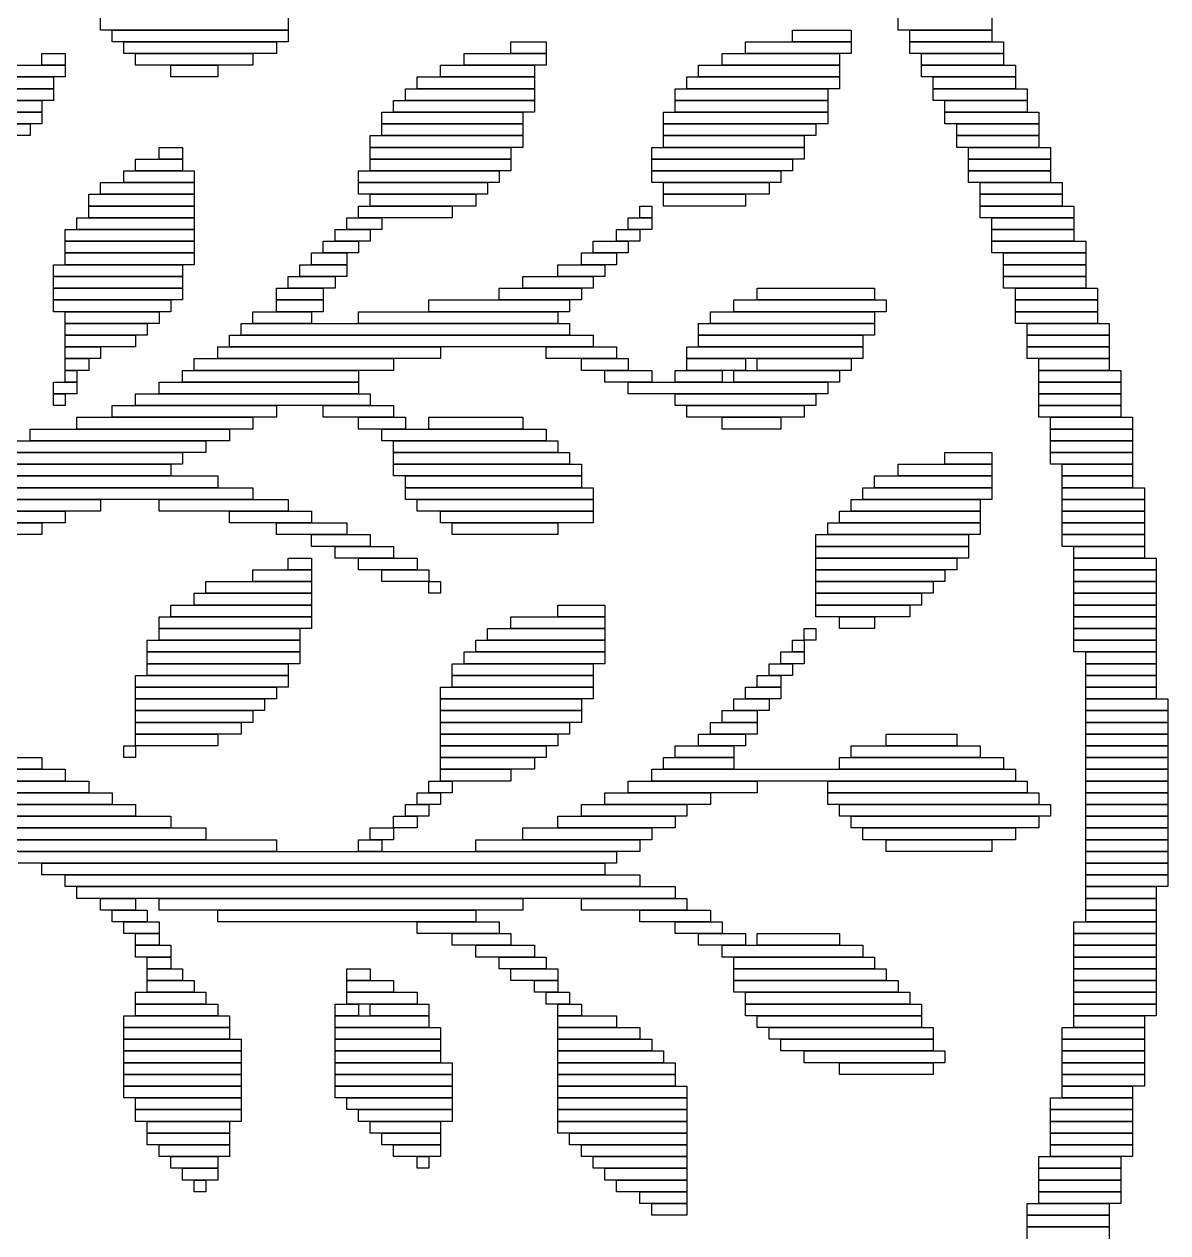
# Model space of a CAD drawing. Extents: x 28 to 995, y 169 to 891.
# Drawn here: x 222.5 to 320, y 705.5 to 808.5 of the extents above; entities that cross this region are included whole.
import ezdxf

# ---------------------------------------------------------------- set-up
doc = ezdxf.new("R2010")
doc.units = 0

msp = doc.modelspace()

# ---------------------------------------------------------------- linework, layer by layer
for p, q in [((229, 808), (229, 809)), ((245, 809), (245, 808)), ((297, 808), (297, 809)), ((305, 809), (305, 808)), ((245, 808), (229, 808)), ((230, 808), (245, 808)), ((230, 807), (230, 808)), ((245, 808), (245, 807)), ((288, 808), (293, 808)), ((288, 807), (288, 808)), ((293, 808), (293, 807)), ((305, 808), (297, 808)), ((298, 808), (305, 808)), ((298, 807), (298, 808)), ((305, 808), (305, 807)), ((245, 807), (230, 807)), ((231, 807), (244, 807)), ((231, 806), (231, 807)), ((244, 807), (244, 806)), ((264, 807), (267, 807)), ((264, 806), (264, 807)), ((267, 807), (267, 806)), ((284, 807), (293, 807)), ((284, 806), (284, 807)), ((293, 807), (288, 807)), ((293, 807), (293, 806)), ((305, 807), (298, 807)), ((298, 807), (306, 807)), ((298, 806), (298, 807)), ((306, 807), (306, 806)), ((224, 806), (226, 806)), ((224, 805), (224, 806)), ((226, 806), (226, 805)), ((244, 806), (231, 806)), ((232, 806), (242, 806)), ((232, 805), (232, 806)), ((242, 806), (242, 805)), ((260, 806), (267, 806)), ((260, 805), (260, 806)), ((267, 806), (264, 806)), ((267, 806), (267, 805)), ((282, 806), (292, 806)), ((282, 805), (282, 806)), ((293, 806), (284, 806)), ((292, 806), (292, 805)), ((306, 806), (298, 806)), ((299, 806), (306, 806)), ((299, 805), (299, 806)), ((306, 806), (306, 805)), ((215, 805), (226, 805)), ((226, 805), (224, 805)), ((226, 805), (226, 804)), ((242, 805), (232, 805)), ((235, 805), (239, 805)), ((235, 804), (235, 805)), ((239, 805), (239, 804)), ((258, 805), (266, 805)), ((258, 804), (258, 805)), ((267, 805), (260, 805)), ((266, 805), (266, 804)), ((280, 805), (292, 805)), ((280, 804), (280, 805)), ((292, 805), (282, 805)), ((292, 805), (292, 804)), ((306, 805), (299, 805)), ((299, 805), (307, 805)), ((299, 804), (299, 805)), ((307, 805), (307, 804)), ((213, 804), (225, 804)), ((226, 804), (215, 804)), ((225, 804), (225, 803)), ((239, 804), (235, 804)), ((256, 804), (266, 804)), ((256, 803), (256, 804)), ((266, 804), (258, 804)), ((266, 804), (266, 803)), ((279, 804), (292, 804)), ((279, 803), (279, 804)), ((292, 804), (280, 804)), ((292, 804), (292, 803)), ((307, 804), (299, 804)), ((300, 804), (307, 804)), ((300, 803), (300, 804)), ((307, 804), (307, 803)), ((212, 803), (225, 803)), ((225, 803), (213, 803)), ((225, 803), (225, 802)), ((255, 803), (266, 803)), ((255, 802), (255, 803)), ((266, 803), (256, 803)), ((266, 803), (266, 802)), ((278, 803), (291, 803)), ((278, 802), (278, 803)), ((292, 803), (279, 803)), ((291, 803), (291, 802)), ((307, 803), (300, 803)), ((300, 803), (308, 803)), ((300, 802), (300, 803)), ((308, 803), (308, 802)), ((211, 802), (224, 802)), ((225, 802), (212, 802)), ((224, 802), (224, 801)), ((254, 802), (266, 802)), ((254, 801), (254, 802)), ((266, 802), (255, 802)), ((266, 802), (266, 801)), ((291, 802), (278, 802)), ((278, 802), (291, 802)), ((278, 801), (278, 802)), ((291, 802), (291, 801)), ((308, 802), (300, 802)), ((301, 802), (308, 802)), ((301, 801), (301, 802)), ((308, 802), (308, 801)), ((224, 801), (211, 801)), ((211, 801), (224, 801)), ((224, 801), (224, 800)), ((253, 801), (265, 801)), ((253, 800), (253, 801)), ((266, 801), (254, 801)), ((265, 801), (265, 800)), ((277, 801), (291, 801)), ((277, 800), (277, 801)), ((291, 801), (278, 801)), ((291, 801), (291, 800)), ((308, 801), (301, 801)), ((301, 801), (309, 801)), ((301, 800), (301, 801)), ((309, 801), (309, 800)), ((210, 800), (223, 800)), ((224, 800), (211, 800)), ((223, 800), (223, 799)), ((265, 800), (253, 800)), ((253, 800), (265, 800)), ((253, 799), (253, 800)), ((265, 800), (265, 799)), ((291, 800), (277, 800)), ((277, 800), (290, 800)), ((277, 799), (277, 800)), ((290, 800), (290, 799)), ((309, 800), (301, 800)), ((302, 800), (309, 800)), ((302, 799), (302, 800)), ((309, 800), (309, 799)), ((223, 799), (210, 799)), ((252, 799), (265, 799)), ((252, 798), (252, 799)), ((265, 799), (253, 799)), ((265, 799), (265, 798)), ((290, 799), (277, 799)), ((277, 799), (289, 799)), ((277, 798), (277, 799)), ((289, 799), (289, 798)), ((309, 799), (302, 799)), ((302, 799), (309, 799)), ((302, 798), (302, 799)), ((309, 799), (309, 798)), ((234, 798), (236, 798)), ((234, 797), (234, 798)), ((236, 798), (236, 797)), ((265, 798), (252, 798)), ((252, 798), (264, 798)), ((252, 797), (252, 798)), ((264, 798), (264, 797)), ((276, 798), (289, 798)), ((276, 797), (276, 798)), ((289, 798), (277, 798)), ((289, 798), (289, 797)), ((309, 798), (302, 798)), ((303, 798), (310, 798)), ((303, 797), (303, 798)), ((310, 798), (310, 797)), ((232, 797), (236, 797)), ((232, 796), (232, 797)), ((236, 797), (234, 797)), ((236, 797), (236, 796)), ((264, 797), (252, 797)), ((252, 797), (264, 797)), ((252, 796), (252, 797)), ((264, 797), (264, 796)), ((289, 797), (276, 797)), ((276, 797), (288, 797)), ((276, 796), (276, 797)), ((288, 797), (288, 796)), ((310, 797), (303, 797)), ((303, 797), (310, 797)), ((303, 796), (303, 797)), ((310, 797), (310, 796)), ((231, 796), (237, 796)), ((231, 795), (231, 796)), ((236, 796), (232, 796)), ((237, 796), (237, 795)), ((251, 796), (263, 796)), ((251, 795), (251, 796)), ((264, 796), (252, 796)), ((263, 796), (263, 795)), ((288, 796), (276, 796)), ((276, 796), (287, 796)), ((276, 795), (276, 796)), ((287, 796), (287, 795)), ((310, 796), (303, 796)), ((303, 796), (310, 796)), ((303, 795), (303, 796)), ((310, 796), (310, 795)), ((229, 795), (237, 795)), ((229, 794), (229, 795)), ((237, 795), (231, 795)), ((237, 795), (237, 794)), ((263, 795), (251, 795)), ((251, 795), (262, 795)), ((251, 794), (251, 795)), ((262, 795), (262, 794)), ((287, 795), (276, 795)), ((277, 795), (286, 795)), ((277, 794), (277, 795)), ((286, 795), (286, 794)), ((310, 795), (303, 795)), ((304, 795), (311, 795)), ((304, 794), (304, 795)), ((311, 795), (311, 794)), ((228, 794), (237, 794)), ((228, 793), (228, 794)), ((237, 794), (229, 794)), ((237, 794), (237, 793)), ((262, 794), (251, 794)), ((252, 794), (261, 794)), ((252, 793), (252, 794)), ((261, 794), (261, 793)), ((286, 794), (277, 794)), ((277, 794), (284, 794)), ((277, 793), (277, 794)), ((284, 794), (284, 793)), ((311, 794), (304, 794)), ((304, 794), (311, 794)), ((304, 793), (304, 794)), ((311, 794), (311, 793)), ((237, 793), (228, 793)), ((228, 793), (237, 793)), ((228, 792), (228, 793)), ((237, 793), (237, 792)), ((251, 793), (259, 793)), ((251, 792), (251, 793)), ((261, 793), (252, 793)), ((259, 793), (259, 792)), ((275, 793), (276, 793)), ((275, 792), (275, 793)), ((276, 793), (276, 792)), ((284, 793), (277, 793)), ((311, 793), (304, 793)), ((304, 793), (312, 793)), ((304, 792), (304, 793)), ((312, 793), (312, 792)), ((227, 792), (237, 792)), ((227, 791), (227, 792)), ((237, 792), (228, 792)), ((237, 792), (237, 791)), ((250, 792), (253, 792)), ((250, 791), (250, 792)), ((259, 792), (251, 792)), ((253, 792), (253, 791)), ((274, 792), (276, 792)), ((274, 791), (274, 792)), ((276, 792), (275, 792)), ((276, 792), (276, 791)), ((312, 792), (304, 792)), ((305, 792), (312, 792)), ((305, 791), (305, 792)), ((312, 792), (312, 791)), ((226, 791), (237, 791)), ((226, 790), (226, 791)), ((237, 791), (227, 791)), ((237, 791), (237, 790)), ((249, 791), (252, 791)), ((249, 790), (249, 791)), ((253, 791), (250, 791)), ((252, 791), (252, 790)), ((273, 791), (275, 791)), ((273, 790), (273, 791)), ((276, 791), (274, 791)), ((275, 791), (275, 790)), ((312, 791), (305, 791)), ((305, 791), (312, 791)), ((305, 790), (305, 791)), ((312, 791), (312, 790)), ((237, 790), (226, 790)), ((226, 790), (237, 790)), ((226, 789), (226, 790)), ((237, 789), (226, 789)), ((226, 789), (237, 789)), ((226, 788), (226, 789)), ((237, 790), (237, 789)), ((237, 789), (237, 788)), ((247, 789), (250, 789)), ((247, 788), (247, 789)), ((248, 790), (251, 790)), ((248, 789), (248, 790)), ((251, 789), (248, 789)), ((252, 790), (249, 790)), ((250, 789), (250, 788)), ((251, 790), (251, 789)), ((270, 789), (273, 789)), ((270, 788), (270, 789)), ((271, 790), (274, 790)), ((271, 789), (271, 790)), ((274, 789), (271, 789)), ((275, 790), (273, 790)), ((273, 789), (273, 788)), ((274, 790), (274, 789)), ((312, 790), (305, 790)), ((305, 790), (313, 790)), ((305, 789), (305, 790)), ((313, 789), (305, 789)), ((306, 789), (313, 789)), ((306, 788), (306, 789)), ((313, 790), (313, 789)), ((313, 789), (313, 788)), ((225, 788), (236, 788)), ((225, 787), (225, 788)), ((237, 788), (226, 788)), ((236, 788), (236, 787)), ((246, 788), (250, 788)), ((246, 787), (246, 788)), ((250, 788), (247, 788)), ((250, 788), (250, 787)), ((268, 788), (272, 788)), ((268, 787), (268, 788)), ((273, 788), (270, 788)), ((272, 788), (272, 787)), ((313, 788), (306, 788)), ((306, 788), (313, 788)), ((306, 787), (306, 788)), ((313, 788), (313, 787)), ((236, 787), (225, 787)), ((225, 787), (236, 787)), ((225, 786), (225, 787)), ((236, 787), (236, 786)), ((245, 787), (249, 787)), ((245, 786), (245, 787)), ((250, 787), (246, 787)), ((249, 787), (249, 786)), ((265, 787), (271, 787)), ((265, 786), (265, 787)), ((272, 787), (268, 787)), ((271, 787), (271, 786)), ((313, 787), (306, 787)), ((306, 787), (313, 787)), ((306, 786), (306, 787)), ((313, 787), (313, 786)), ((236, 786), (225, 786)), ((225, 786), (236, 786)), ((225, 785), (225, 786)), ((236, 786), (236, 785)), ((244, 786), (248, 786)), ((244, 785), (244, 786)), ((249, 786), (245, 786)), ((248, 786), (248, 785)), ((263, 786), (270, 786)), ((263, 785), (263, 786)), ((271, 786), (265, 786)), ((270, 786), (270, 785)), ((285, 786), (295, 786)), ((285, 785), (285, 786)), ((295, 786), (295, 785)), ((313, 786), (306, 786)), ((307, 786), (314, 786)), ((307, 785), (307, 786)), ((314, 786), (314, 785)), ((236, 785), (225, 785)), ((225, 785), (235, 785)), ((225, 784), (225, 785)), ((235, 785), (235, 784)), ((248, 785), (244, 785)), ((244, 785), (248, 785)), ((244, 784), (244, 785)), ((248, 785), (248, 784)), ((257, 785), (269, 785)), ((257, 784), (257, 785)), ((270, 785), (263, 785)), ((269, 785), (269, 784)), ((283, 785), (296, 785)), ((283, 784), (283, 785)), ((295, 785), (285, 785)), ((296, 785), (296, 784)), ((314, 785), (307, 785)), ((307, 785), (314, 785)), ((307, 784), (307, 785)), ((314, 785), (314, 784)), ((235, 784), (225, 784)), ((226, 784), (234, 784)), ((226, 783), (226, 784)), ((234, 784), (234, 783)), ((242, 784), (247, 784)), ((242, 783), (242, 784)), ((248, 784), (244, 784)), ((247, 784), (247, 783)), ((251, 784), (268, 784)), ((251, 783), (251, 784)), ((269, 784), (257, 784)), ((268, 784), (268, 783)), ((281, 784), (295, 784)), ((281, 783), (281, 784)), ((296, 784), (283, 784)), ((295, 784), (295, 783)), ((314, 784), (307, 784)), ((307, 784), (314, 784)), ((307, 783), (307, 784)), ((314, 784), (314, 783)), ((234, 783), (226, 783)), ((226, 783), (233, 783)), ((226, 782), (226, 783)), ((233, 783), (233, 782)), ((241, 783), (269, 783)), ((241, 782), (241, 783)), ((247, 783), (242, 783)), ((268, 783), (251, 783)), ((269, 783), (269, 782)), ((280, 783), (295, 783)), ((280, 782), (280, 783)), ((295, 783), (281, 783)), ((295, 783), (295, 782)), ((314, 783), (307, 783)), ((308, 783), (315, 783)), ((308, 782), (308, 783)), ((315, 783), (315, 782)), ((233, 782), (226, 782)), ((226, 782), (232, 782)), ((226, 781), (226, 782)), ((232, 782), (232, 781)), ((240, 782), (271, 782)), ((240, 781), (240, 782)), ((269, 782), (241, 782)), ((271, 782), (271, 781)), ((295, 782), (280, 782)), ((280, 782), (294, 782)), ((280, 781), (280, 782)), ((294, 782), (294, 781)), ((315, 782), (308, 782)), ((308, 782), (315, 782)), ((308, 781), (308, 782)), ((315, 782), (315, 781)), ((232, 781), (226, 781)), ((226, 781), (229, 781)), ((226, 780), (226, 781)), ((229, 781), (229, 780)), ((239, 781), (258, 781)), ((239, 780), (239, 781)), ((271, 781), (240, 781)), ((258, 781), (258, 780)), ((267, 781), (273, 781)), ((267, 780), (267, 781)), ((273, 781), (273, 780)), ((279, 781), (294, 781)), ((279, 780), (279, 781)), ((294, 781), (280, 781)), ((294, 781), (294, 780)), ((315, 781), (308, 781)), ((308, 781), (315, 781)), ((308, 780), (308, 781)), ((315, 781), (315, 780)), ((229, 780), (226, 780)), ((226, 780), (228, 780)), ((226, 779), (226, 780)), ((228, 780), (228, 779)), ((237, 780), (254, 780)), ((237, 779), (237, 780)), ((258, 780), (239, 780)), ((254, 780), (254, 779)), ((273, 780), (267, 780)), ((270, 780), (274, 780)), ((270, 779), (270, 780)), ((274, 780), (274, 779)), ((294, 780), (279, 780)), ((279, 780), (284, 780)), ((279, 779), (279, 780)), ((284, 780), (284, 779)), ((285, 780), (293, 780)), ((285, 779), (285, 780)), ((293, 780), (293, 779)), ((315, 780), (308, 780)), ((309, 780), (315, 780)), ((309, 779), (309, 780)), ((315, 780), (315, 779)), ((228, 779), (226, 779)), ((226, 779), (227, 779)), ((226, 778), (226, 779)), ((227, 779), (227, 778)), ((236, 779), (251, 779)), ((236, 778), (236, 779)), ((254, 779), (237, 779)), ((251, 779), (251, 778)), ((274, 779), (270, 779)), ((272, 779), (276, 779)), ((272, 778), (272, 779)), ((276, 779), (276, 778)), ((278, 779), (282, 779)), ((278, 778), (278, 779)), ((284, 779), (279, 779)), ((282, 779), (282, 778)), ((283, 779), (292, 779)), ((283, 778), (283, 779)), ((293, 779), (285, 779)), ((292, 779), (292, 778)), ((315, 779), (309, 779)), ((309, 779), (316, 779)), ((309, 778), (309, 779)), ((316, 779), (316, 778)), ((225, 778), (227, 778)), ((225, 777), (225, 778)), ((227, 778), (226, 778)), ((227, 778), (227, 777)), ((234, 778), (251, 778)), ((234, 777), (234, 778)), ((251, 778), (236, 778)), ((251, 778), (251, 777)), ((276, 778), (272, 778)), ((274, 778), (291, 778)), ((274, 777), (274, 778)), ((282, 778), (278, 778)), ((292, 778), (283, 778)), ((291, 778), (291, 777)), ((316, 778), (309, 778)), ((309, 778), (316, 778)), ((309, 777), (309, 778)), ((316, 778), (316, 777)), ((227, 777), (225, 777)), ((225, 777), (226, 777)), ((225, 776), (225, 777)), ((226, 777), (226, 776)), ((232, 777), (252, 777)), ((232, 776), (232, 777)), ((251, 777), (234, 777)), ((252, 777), (252, 776)), ((291, 777), (274, 777)), ((278, 777), (290, 777)), ((278, 776), (278, 777)), ((290, 777), (290, 776)), ((316, 777), (309, 777)), ((309, 777), (316, 777)), ((309, 776), (309, 777)), ((316, 777), (316, 776)), ((226, 776), (225, 776)), ((230, 776), (244, 776)), ((230, 775), (230, 776)), ((252, 776), (232, 776)), ((244, 776), (244, 775)), ((248, 776), (254, 776)), ((248, 775), (248, 776)), ((254, 776), (254, 775)), ((290, 776), (278, 776)), ((279, 776), (289, 776)), ((279, 775), (279, 776)), ((289, 776), (289, 775)), ((316, 776), (309, 776)), ((309, 776), (316, 776)), ((309, 775), (309, 776)), ((316, 776), (316, 775)), ((227, 775), (242, 775)), ((227, 774), (227, 775)), ((244, 775), (230, 775)), ((242, 775), (242, 774)), ((254, 775), (248, 775)), ((251, 775), (255, 775)), ((251, 774), (251, 775)), ((255, 775), (255, 774)), ((257, 775), (265, 775)), ((257, 774), (257, 775)), ((265, 775), (265, 774)), ((289, 775), (279, 775)), ((282, 775), (287, 775)), ((282, 774), (282, 775)), ((287, 775), (287, 774)), ((316, 775), (309, 775)), ((310, 775), (317, 775)), ((310, 774), (310, 775)), ((317, 775), (317, 774)), ((223, 774), (240, 774)), ((223, 773), (223, 774)), ((242, 774), (227, 774)), ((240, 774), (240, 773)), ((255, 774), (251, 774)), ((253, 774), (267, 774)), ((253, 773), (253, 774)), ((265, 774), (257, 774)), ((267, 774), (267, 773)), ((287, 774), (282, 774)), ((317, 774), (310, 774)), ((310, 774), (317, 774)), ((310, 773), (310, 774)), ((317, 774), (317, 773)), ((220, 773), (238, 773)), ((240, 773), (223, 773)), ((238, 773), (238, 772)), ((267, 773), (253, 773)), ((254, 773), (268, 773)), ((254, 772), (254, 773)), ((268, 773), (268, 772)), ((317, 773), (310, 773)), ((310, 773), (317, 773)), ((310, 772), (310, 773)), ((317, 773), (317, 772)), ((216, 772), (236, 772)), ((238, 772), (220, 772)), ((236, 772), (236, 771)), ((268, 772), (254, 772)), ((254, 772), (269, 772)), ((254, 771), (254, 772)), ((269, 772), (269, 771)), ((301, 772), (305, 772)), ((301, 771), (301, 772)), ((305, 772), (305, 771)), ((317, 772), (310, 772)), ((310, 772), (317, 772)), ((310, 771), (310, 772)), ((317, 772), (317, 771)), ((213, 771), (235, 771)), ((236, 771), (216, 771)), ((235, 771), (235, 770)), ((269, 771), (254, 771)), ((254, 771), (270, 771)), ((254, 770), (254, 771)), ((270, 771), (270, 770)), ((297, 771), (305, 771)), ((297, 770), (297, 771)), ((305, 771), (301, 771)), ((305, 771), (305, 770)), ((317, 771), (310, 771)), ((311, 771), (317, 771)), ((311, 770), (311, 771)), ((317, 771), (317, 770)), ((210, 770), (239, 770)), ((235, 770), (213, 770)), ((239, 770), (239, 769)), ((270, 770), (254, 770)), ((255, 770), (270, 770)), ((255, 769), (255, 770)), ((270, 770), (270, 769)), ((295, 770), (305, 770)), ((295, 769), (295, 770)), ((305, 770), (297, 770)), ((305, 770), (305, 769)), ((317, 770), (311, 770)), ((311, 770), (317, 770)), ((311, 769), (311, 770)), ((317, 770), (317, 769)), ((208, 769), (242, 769)), ((239, 769), (210, 769)), ((242, 769), (242, 768)), ((270, 769), (255, 769)), ((255, 769), (271, 769)), ((255, 768), (255, 769)), ((271, 769), (271, 768)), ((294, 769), (305, 769)), ((294, 768), (294, 769)), ((305, 769), (295, 769)), ((305, 769), (305, 768)), ((317, 769), (311, 769)), ((311, 769), (318, 769)), ((311, 768), (311, 769)), ((318, 769), (318, 768)), ((205, 768), (229, 768)), ((242, 768), (208, 768)), ((229, 768), (229, 767)), ((234, 768), (245, 768)), ((234, 767), (234, 768)), ((245, 768), (245, 767)), ((271, 768), (255, 768)), ((256, 768), (271, 768)), ((256, 767), (256, 768)), ((271, 768), (271, 767)), ((293, 768), (304, 768)), ((293, 767), (293, 768)), ((305, 768), (294, 768)), ((304, 768), (304, 767)), ((318, 768), (311, 768)), ((311, 768), (318, 768)), ((311, 767), (311, 768)), ((318, 768), (318, 767)), ((203, 767), (226, 767)), ((229, 767), (205, 767)), ((226, 767), (226, 766)), ((245, 767), (234, 767)), ((240, 767), (247, 767)), ((240, 766), (240, 767)), ((247, 767), (247, 766)), ((271, 767), (256, 767)), ((258, 767), (271, 767)), ((258, 766), (258, 767)), ((271, 767), (271, 766)), ((292, 767), (304, 767)), ((292, 766), (292, 767)), ((304, 767), (293, 767)), ((304, 767), (304, 766)), ((318, 767), (311, 767)), ((311, 767), (318, 767)), ((311, 766), (311, 767)), ((318, 767), (318, 766)), ((201, 766), (224, 766)), ((226, 766), (203, 766)), ((224, 766), (224, 765)), ((247, 766), (240, 766)), ((244, 766), (250, 766)), ((244, 765), (244, 766)), ((250, 766), (250, 765)), ((271, 766), (258, 766)), ((259, 766), (268, 766)), ((259, 765), (259, 766)), ((268, 766), (268, 765)), ((291, 766), (304, 766)), ((291, 765), (291, 766)), ((304, 766), (292, 766)), ((304, 766), (304, 765)), ((318, 766), (311, 766)), ((311, 766), (318, 766)), ((311, 765), (311, 766)), ((318, 766), (318, 765)), ((224, 765), (201, 765)), ((250, 765), (244, 765)), ((247, 765), (252, 765)), ((247, 764), (247, 765)), ((252, 765), (252, 764)), ((268, 765), (259, 765)), ((290, 765), (303, 765)), ((290, 764), (290, 765)), ((304, 765), (291, 765)), ((303, 765), (303, 764)), ((318, 765), (311, 765)), ((311, 765), (318, 765)), ((311, 764), (311, 765)), ((318, 765), (318, 764)), ((252, 764), (247, 764)), ((249, 764), (254, 764)), ((249, 763), (249, 764)), ((254, 764), (254, 763)), ((303, 764), (290, 764)), ((290, 764), (303, 764)), ((290, 763), (290, 764)), ((303, 764), (303, 763)), ((318, 764), (311, 764)), ((312, 764), (318, 764)), ((312, 763), (312, 764)), ((318, 764), (318, 763)), ((245, 763), (247, 763)), ((245, 762), (245, 763)), ((247, 763), (247, 762)), ((254, 763), (249, 763)), ((251, 763), (256, 763)), ((251, 762), (251, 763)), ((256, 763), (256, 762)), ((303, 763), (290, 763)), ((290, 763), (302, 763)), ((290, 762), (290, 763)), ((302, 763), (302, 762)), ((318, 763), (312, 763)), ((312, 763), (319, 763)), ((312, 762), (312, 763)), ((319, 763), (319, 762)), ((242, 762), (247, 762)), ((242, 761), (242, 762)), ((247, 762), (245, 762)), ((247, 762), (247, 761)), ((256, 762), (251, 762)), ((253, 762), (257, 762)), ((253, 761), (253, 762)), ((257, 762), (257, 761)), ((302, 762), (290, 762)), ((290, 762), (301, 762)), ((290, 761), (290, 762)), ((301, 762), (301, 761)), ((319, 762), (312, 762)), ((312, 762), (319, 762)), ((312, 761), (312, 762)), ((319, 762), (319, 761)), ((238, 761), (247, 761)), ((238, 760), (238, 761)), ((247, 761), (242, 761)), ((247, 761), (247, 760)), ((257, 761), (253, 761)), ((257, 761), (258, 761)), ((257, 760), (257, 761)), ((258, 761), (258, 760)), ((301, 761), (290, 761)), ((290, 761), (300, 761)), ((290, 760), (290, 761)), ((300, 761), (300, 760)), ((319, 761), (312, 761)), ((312, 761), (319, 761)), ((312, 760), (312, 761)), ((319, 761), (319, 760)), ((237, 760), (247, 760)), ((237, 759), (237, 760)), ((247, 760), (238, 760)), ((247, 760), (247, 759)), ((258, 760), (257, 760)), ((300, 760), (290, 760)), ((290, 760), (299, 760)), ((290, 759), (290, 760)), ((299, 760), (299, 759)), ((319, 760), (312, 760)), ((312, 760), (319, 760)), ((312, 759), (312, 760)), ((319, 760), (319, 759)), ((235, 759), (247, 759)), ((235, 758), (235, 759)), ((247, 759), (237, 759)), ((247, 759), (247, 758)), ((268, 759), (272, 759)), ((268, 758), (268, 759)), ((272, 759), (272, 758)), ((299, 759), (290, 759)), ((290, 759), (298, 759)), ((290, 758), (290, 759)), ((298, 759), (298, 758)), ((319, 759), (312, 759)), ((312, 759), (319, 759)), ((312, 758), (312, 759)), ((319, 759), (319, 758)), ((234, 758), (247, 758)), ((234, 757), (234, 758)), ((247, 758), (235, 758)), ((247, 758), (247, 757)), ((264, 758), (272, 758)), ((264, 757), (264, 758)), ((272, 758), (268, 758)), ((272, 758), (272, 757)), ((298, 758), (290, 758)), ((292, 758), (295, 758)), ((292, 757), (292, 758)), ((295, 758), (295, 757)), ((319, 758), (312, 758)), ((312, 758), (319, 758)), ((312, 757), (312, 758)), ((319, 758), (319, 757)), ((247, 757), (234, 757)), ((234, 757), (246, 757)), ((234, 756), (234, 757)), ((246, 757), (246, 756)), ((262, 757), (272, 757)), ((262, 756), (262, 757)), ((272, 757), (264, 757)), ((272, 757), (272, 756)), ((289, 757), (290, 757)), ((289, 756), (289, 757)), ((290, 757), (290, 756)), ((295, 757), (292, 757)), ((319, 757), (312, 757)), ((312, 757), (319, 757)), ((312, 756), (312, 757)), ((319, 757), (319, 756)), ((233, 756), (246, 756)), ((233, 755), (233, 756)), ((246, 755), (233, 755)), ((233, 755), (246, 755)), ((233, 754), (233, 755)), ((246, 756), (234, 756)), ((246, 756), (246, 755)), ((246, 755), (246, 754)), ((260, 755), (272, 755)), ((260, 754), (260, 755)), ((261, 756), (272, 756)), ((261, 755), (261, 756)), ((272, 755), (261, 755)), ((272, 756), (262, 756)), ((272, 756), (272, 755)), ((272, 755), (272, 754)), ((287, 755), (289, 755)), ((287, 754), (287, 755)), ((288, 756), (289, 756)), ((288, 755), (288, 756)), ((289, 755), (288, 755)), ((290, 756), (289, 756)), ((289, 756), (289, 755)), ((289, 755), (289, 754)), ((319, 756), (312, 756)), ((312, 756), (319, 756)), ((312, 755), (312, 756)), ((319, 755), (312, 755)), ((313, 755), (319, 755)), ((313, 754), (313, 755)), ((319, 756), (319, 755)), ((319, 755), (319, 754)), ((246, 754), (233, 754)), ((233, 754), (245, 754)), ((233, 753), (233, 754)), ((245, 754), (245, 753)), ((259, 754), (271, 754)), ((259, 753), (259, 754)), ((272, 754), (260, 754)), ((271, 754), (271, 753)), ((286, 754), (288, 754)), ((286, 753), (286, 754)), ((289, 754), (287, 754)), ((288, 754), (288, 753)), ((319, 754), (313, 754)), ((313, 754), (319, 754)), ((313, 753), (313, 754)), ((319, 754), (319, 753)), ((232, 753), (245, 753)), ((232, 752), (232, 753)), ((245, 753), (233, 753)), ((245, 753), (245, 752)), ((271, 753), (259, 753)), ((259, 753), (271, 753)), ((259, 752), (259, 753)), ((271, 753), (271, 752)), ((285, 753), (287, 753)), ((285, 752), (285, 753)), ((288, 753), (286, 753)), ((287, 753), (287, 752)), ((319, 753), (313, 753)), ((313, 753), (319, 753)), ((313, 752), (313, 753)), ((319, 753), (319, 752)), ((245, 752), (232, 752)), ((232, 752), (244, 752)), ((232, 751), (232, 752)), ((244, 752), (244, 751)), ((258, 752), (271, 752)), ((258, 751), (258, 752)), ((271, 752), (259, 752)), ((271, 752), (271, 751)), ((284, 752), (287, 752)), ((284, 751), (284, 752)), ((287, 752), (285, 752)), ((287, 752), (287, 751)), ((319, 752), (313, 752)), ((313, 752), (319, 752)), ((313, 751), (313, 752)), ((319, 752), (319, 751)), ((244, 751), (232, 751)), ((232, 751), (243, 751)), ((232, 750), (232, 751)), ((243, 751), (243, 750)), ((271, 751), (258, 751)), ((258, 751), (270, 751)), ((258, 750), (258, 751)), ((270, 751), (270, 750)), ((283, 751), (286, 751)), ((283, 750), (283, 751)), ((287, 751), (284, 751)), ((286, 751), (286, 750)), ((319, 751), (313, 751)), ((313, 751), (320, 751)), ((313, 750), (313, 751)), ((320, 751), (320, 750)), ((243, 750), (232, 750)), ((232, 750), (242, 750)), ((232, 749), (232, 750)), ((242, 750), (242, 749)), ((270, 750), (258, 750)), ((258, 750), (270, 750)), ((258, 749), (258, 750)), ((270, 750), (270, 749)), ((282, 750), (285, 750)), ((282, 749), (282, 750)), ((286, 750), (283, 750)), ((285, 750), (285, 749)), ((320, 750), (313, 750)), ((313, 750), (320, 750)), ((313, 749), (313, 750)), ((320, 750), (320, 749)), ((242, 749), (232, 749)), ((232, 749), (241, 749)), ((232, 748), (232, 749)), ((241, 749), (241, 748)), ((270, 749), (258, 749)), ((258, 749), (269, 749)), ((258, 748), (258, 749)), ((269, 749), (269, 748)), ((281, 749), (285, 749)), ((281, 748), (281, 749)), ((285, 749), (282, 749)), ((285, 749), (285, 748)), ((320, 749), (313, 749)), ((313, 749), (320, 749)), ((313, 748), (313, 749)), ((320, 749), (320, 748)), ((241, 748), (232, 748)), ((232, 748), (239, 748)), ((232, 747), (232, 748)), ((239, 748), (239, 747)), ((269, 748), (258, 748)), ((258, 748), (268, 748)), ((258, 747), (258, 748)), ((268, 748), (268, 747)), ((280, 748), (284, 748)), ((280, 747), (280, 748)), ((285, 748), (281, 748)), ((284, 748), (284, 747)), ((296, 748), (302, 748)), ((296, 747), (296, 748)), ((302, 748), (302, 747)), ((320, 748), (313, 748)), ((313, 748), (320, 748)), ((313, 747), (313, 748)), ((320, 748), (320, 747)), ((231, 747), (232, 747)), ((231, 746), (231, 747)), ((239, 747), (232, 747)), ((232, 747), (232, 746)), ((268, 747), (258, 747)), ((258, 747), (267, 747)), ((258, 746), (258, 747)), ((267, 747), (267, 746)), ((278, 747), (283, 747)), ((278, 746), (278, 747)), ((284, 747), (280, 747)), ((283, 747), (283, 746)), ((293, 747), (304, 747)), ((293, 746), (293, 747)), ((302, 747), (296, 747)), ((304, 747), (304, 746)), ((320, 747), (313, 747)), ((313, 747), (320, 747)), ((313, 746), (313, 747)), ((320, 747), (320, 746)), ((179, 746), (224, 746)), ((224, 746), (224, 745)), ((232, 746), (231, 746)), ((267, 746), (258, 746)), ((258, 746), (266, 746)), ((258, 745), (258, 746)), ((266, 746), (266, 745)), ((277, 746), (283, 746)), ((277, 745), (277, 746)), ((283, 746), (278, 746)), ((283, 746), (283, 745)), ((292, 746), (306, 746)), ((292, 745), (292, 746)), ((304, 746), (293, 746)), ((306, 746), (306, 745)), ((320, 746), (313, 746)), ((313, 746), (320, 746)), ((313, 745), (313, 746)), ((320, 746), (320, 745)), ((178, 745), (226, 745)), ((224, 745), (179, 745)), ((226, 745), (226, 744)), ((266, 745), (258, 745)), ((258, 745), (264, 745)), ((258, 744), (258, 745)), ((264, 745), (264, 744)), ((276, 745), (307, 745)), ((276, 744), (276, 745)), ((283, 745), (277, 745)), ((306, 745), (292, 745)), ((307, 745), (307, 744)), ((320, 745), (313, 745)), ((313, 745), (320, 745)), ((313, 744), (313, 745)), ((320, 745), (320, 744)), ((226, 744), (178, 744)), ((178, 744), (228, 744)), ((228, 744), (228, 743)), ((257, 744), (259, 744)), ((257, 743), (257, 744)), ((264, 744), (258, 744)), ((259, 744), (259, 743)), ((274, 744), (285, 744)), ((274, 743), (274, 744)), ((307, 744), (276, 744)), ((285, 744), (285, 743)), ((291, 744), (308, 744)), ((291, 743), (291, 744)), ((308, 744), (308, 743)), ((320, 744), (313, 744)), ((313, 744), (320, 744)), ((313, 743), (313, 744)), ((320, 744), (320, 743)), ((228, 743), (178, 743)), ((209, 743), (230, 743)), ((230, 743), (230, 742)), ((256, 743), (258, 743)), ((256, 742), (256, 743)), ((259, 743), (257, 743)), ((258, 743), (258, 742)), ((272, 743), (281, 743)), ((272, 742), (272, 743)), ((285, 743), (274, 743)), ((281, 743), (281, 742)), ((308, 743), (291, 743)), ((291, 743), (309, 743)), ((291, 742), (291, 743)), ((309, 743), (309, 742)), ((320, 743), (313, 743)), ((313, 743), (320, 743)), ((313, 742), (313, 743)), ((320, 743), (320, 742)), ((230, 742), (209, 742)), ((213, 742), (232, 742)), ((232, 742), (232, 741)), ((255, 742), (257, 742)), ((255, 741), (255, 742)), ((258, 742), (256, 742)), ((257, 742), (257, 741)), ((270, 742), (279, 742)), ((270, 741), (270, 742)), ((281, 742), (272, 742)), ((279, 742), (279, 741)), ((309, 742), (291, 742)), ((292, 742), (310, 742)), ((292, 741), (292, 742)), ((310, 742), (310, 741)), ((320, 742), (313, 742)), ((313, 742), (320, 742)), ((313, 741), (313, 742)), ((320, 742), (320, 741)), ((232, 741), (213, 741)), ((216, 741), (235, 741)), ((235, 741), (235, 740)), ((254, 741), (256, 741)), ((254, 740), (254, 741)), ((257, 741), (255, 741)), ((256, 741), (256, 740)), ((268, 741), (278, 741)), ((268, 740), (268, 741)), ((279, 741), (270, 741)), ((278, 741), (278, 740)), ((310, 741), (292, 741)), ((293, 741), (309, 741)), ((293, 740), (293, 741)), ((309, 741), (309, 740)), ((320, 741), (313, 741)), ((313, 741), (320, 741)), ((313, 740), (313, 741)), ((320, 741), (320, 740)), ((235, 740), (216, 740)), ((218, 740), (238, 740)), ((238, 740), (238, 739)), ((252, 740), (254, 740)), ((252, 739), (252, 740)), ((256, 740), (254, 740)), ((254, 740), (254, 739)), ((265, 740), (276, 740)), ((265, 739), (265, 740)), ((278, 740), (268, 740)), ((276, 740), (276, 739)), ((309, 740), (293, 740)), ((294, 740), (307, 740)), ((294, 739), (294, 740)), ((307, 740), (307, 739)), ((320, 740), (313, 740)), ((313, 740), (320, 740)), ((313, 739), (313, 740)), ((320, 740), (320, 739)), ((238, 739), (218, 739)), ((220, 739), (244, 739)), ((244, 739), (244, 738)), ((251, 739), (253, 739)), ((251, 738), (251, 739)), ((254, 739), (252, 739)), ((253, 739), (253, 738)), ((261, 739), (275, 739)), ((261, 738), (261, 739)), ((276, 739), (265, 739)), ((275, 739), (275, 738)), ((307, 739), (294, 739)), ((296, 739), (305, 739)), ((296, 738), (296, 739)), ((305, 739), (305, 738)), ((320, 739), (313, 739)), ((313, 739), (320, 739)), ((313, 738), (313, 739)), ((320, 739), (320, 738)), ((244, 738), (220, 738)), ((222, 738), (273, 738)), ((253, 738), (251, 738)), ((275, 738), (261, 738)), ((273, 738), (273, 737)), ((305, 738), (296, 738)), ((320, 738), (313, 738)), ((313, 738), (320, 738)), ((313, 737), (313, 738)), ((320, 738), (320, 737)), ((273, 737), (222, 737)), ((224, 737), (272, 737)), ((224, 736), (224, 737)), ((272, 737), (272, 736)), ((320, 737), (313, 737)), ((313, 737), (320, 737)), ((313, 736), (313, 737)), ((320, 737), (320, 736)), ((272, 736), (224, 736)), ((226, 736), (275, 736)), ((226, 735), (226, 736)), ((275, 736), (275, 735)), ((320, 736), (313, 736)), ((313, 736), (320, 736)), ((313, 735), (313, 736)), ((320, 736), (320, 735)), ((275, 735), (226, 735)), ((227, 735), (278, 735)), ((227, 734), (227, 735)), ((278, 735), (278, 734)), ((320, 735), (313, 735)), ((313, 735), (319, 735)), ((313, 734), (313, 735)), ((319, 735), (319, 734)), ((278, 734), (227, 734)), ((229, 734), (232, 734)), ((229, 733), (229, 734)), ((232, 734), (232, 733)), ((234, 734), (265, 734)), ((234, 733), (234, 734)), ((265, 734), (265, 733)), ((270, 734), (279, 734)), ((270, 733), (270, 734)), ((279, 734), (279, 733)), ((319, 734), (313, 734)), ((313, 734), (319, 734)), ((313, 733), (313, 734)), ((319, 734), (319, 733)), ((232, 733), (229, 733)), ((230, 733), (233, 733)), ((230, 732), (230, 733)), ((233, 733), (233, 732)), ((265, 733), (234, 733)), ((239, 733), (261, 733)), ((239, 732), (239, 733)), ((261, 733), (261, 732)), ((279, 733), (270, 733)), ((275, 733), (281, 733)), ((275, 732), (275, 733)), ((281, 733), (281, 732)), ((319, 733), (313, 733)), ((313, 733), (319, 733)), ((313, 732), (313, 733)), ((319, 733), (319, 732)), ((233, 732), (230, 732)), ((231, 732), (234, 732)), ((231, 731), (231, 732)), ((234, 732), (234, 731)), ((261, 732), (239, 732)), ((256, 732), (263, 732)), ((256, 731), (256, 732)), ((263, 732), (263, 731)), ((281, 732), (275, 732)), ((278, 732), (282, 732)), ((278, 731), (278, 732)), ((282, 732), (282, 731)), ((312, 732), (319, 732)), ((312, 731), (312, 732)), ((319, 732), (313, 732)), ((319, 732), (319, 731)), ((234, 731), (231, 731)), ((232, 731), (234, 731)), ((232, 730), (232, 731)), ((234, 731), (234, 730)), ((263, 731), (256, 731)), ((259, 731), (264, 731)), ((259, 730), (259, 731)), ((264, 731), (264, 730)), ((282, 731), (278, 731)), ((280, 731), (284, 731)), ((280, 730), (280, 731)), ((284, 731), (284, 730)), ((285, 731), (292, 731)), ((285, 730), (285, 731)), ((292, 731), (292, 730)), ((319, 731), (312, 731)), ((312, 731), (319, 731)), ((312, 730), (312, 731)), ((319, 731), (319, 730)), ((234, 730), (232, 730)), ((232, 730), (235, 730)), ((232, 729), (232, 730)), ((235, 730), (235, 729)), ((264, 730), (259, 730)), ((261, 730), (266, 730)), ((261, 729), (261, 730)), ((266, 730), (266, 729)), ((284, 730), (280, 730)), ((282, 730), (294, 730)), ((282, 729), (282, 730)), ((292, 730), (285, 730)), ((294, 730), (294, 729)), ((319, 730), (312, 730)), ((312, 730), (319, 730)), ((312, 729), (312, 730)), ((319, 730), (319, 729)), ((235, 729), (232, 729)), ((233, 729), (235, 729)), ((233, 728), (233, 729)), ((235, 729), (235, 728)), ((266, 729), (261, 729)), ((263, 729), (267, 729)), ((263, 728), (263, 729)), ((267, 729), (267, 728)), ((294, 729), (282, 729)), ((283, 729), (295, 729)), ((283, 728), (283, 729)), ((295, 729), (295, 728)), ((319, 729), (312, 729)), ((312, 729), (319, 729)), ((312, 728), (312, 729)), ((319, 729), (319, 728)), ((235, 728), (233, 728)), ((233, 728), (236, 728)), ((233, 727), (233, 728)), ((236, 728), (236, 727)), ((250, 728), (252, 728)), ((250, 727), (250, 728)), ((252, 728), (252, 727)), ((267, 728), (263, 728)), ((264, 728), (268, 728)), ((264, 727), (264, 728)), ((268, 728), (268, 727)), ((295, 728), (283, 728)), ((283, 728), (296, 728)), ((283, 727), (283, 728)), ((296, 728), (296, 727)), ((319, 728), (312, 728)), ((312, 728), (319, 728)), ((312, 727), (312, 728)), ((319, 728), (319, 727)), ((236, 727), (233, 727)), ((233, 727), (237, 727)), ((233, 726), (233, 727)), ((237, 727), (237, 726)), ((252, 727), (250, 727)), ((250, 727), (254, 727)), ((250, 726), (250, 727)), ((254, 727), (254, 726)), ((268, 727), (264, 727)), ((266, 727), (268, 727)), ((266, 726), (266, 727)), ((268, 727), (268, 726)), ((296, 727), (283, 727)), ((283, 727), (297, 727)), ((283, 726), (283, 727)), ((297, 727), (297, 726)), ((319, 727), (312, 727)), ((312, 727), (319, 727)), ((312, 726), (312, 727)), ((319, 727), (319, 726)), ((232, 726), (238, 726)), ((232, 725), (232, 726)), ((237, 726), (233, 726)), ((238, 726), (238, 725)), ((254, 726), (250, 726)), ((250, 726), (256, 726)), ((250, 725), (250, 726)), ((256, 726), (256, 725)), ((268, 726), (266, 726)), ((267, 726), (269, 726)), ((267, 725), (267, 726)), ((269, 726), (269, 725)), ((297, 726), (283, 726)), ((284, 726), (298, 726)), ((284, 725), (284, 726)), ((298, 726), (298, 725)), ((319, 726), (312, 726)), ((312, 726), (319, 726)), ((312, 725), (312, 726)), ((319, 726), (319, 725)), ((238, 725), (232, 725)), ((232, 725), (239, 725)), ((232, 724), (232, 725)), ((239, 725), (239, 724)), ((249, 725), (251, 725)), ((249, 724), (249, 725)), ((256, 725), (250, 725)), ((251, 725), (251, 724)), ((252, 725), (257, 725)), ((252, 724), (252, 725)), ((257, 725), (257, 724)), ((269, 725), (267, 725)), ((268, 725), (270, 725)), ((268, 724), (268, 725)), ((270, 725), (270, 724)), ((298, 725), (284, 725)), ((284, 725), (299, 725)), ((284, 724), (284, 725)), ((299, 725), (299, 724)), ((319, 725), (312, 725)), ((312, 725), (319, 725)), ((312, 724), (312, 725)), ((319, 725), (319, 724)), ((231, 724), (240, 724)), ((231, 723), (231, 724)), ((239, 724), (232, 724)), ((240, 724), (240, 723)), ((251, 724), (249, 724)), ((249, 724), (257, 724)), ((249, 723), (249, 724)), ((257, 724), (252, 724)), ((257, 724), (257, 723)), ((270, 724), (268, 724)), ((268, 724), (273, 724)), ((268, 723), (268, 724)), ((273, 724), (273, 723)), ((299, 724), (284, 724)), ((285, 724), (299, 724)), ((285, 723), (285, 724)), ((299, 724), (299, 723)), ((319, 724), (312, 724)), ((312, 724), (318, 724)), ((312, 723), (312, 724)), ((318, 724), (318, 723)), ((240, 723), (231, 723)), ((231, 723), (240, 723)), ((231, 722), (231, 723)), ((240, 723), (240, 722)), ((257, 723), (249, 723)), ((249, 723), (258, 723)), ((249, 722), (249, 723)), ((258, 723), (258, 722)), ((273, 723), (268, 723)), ((268, 723), (275, 723)), ((268, 722), (268, 723)), ((275, 723), (275, 722)), ((299, 723), (285, 723)), ((286, 723), (300, 723)), ((286, 722), (286, 723)), ((300, 723), (300, 722)), ((311, 723), (318, 723)), ((311, 722), (311, 723)), ((318, 723), (312, 723)), ((318, 723), (318, 722)), ((240, 722), (231, 722)), ((231, 722), (241, 722)), ((231, 721), (231, 722)), ((241, 721), (231, 721)), ((231, 721), (241, 721)), ((231, 720), (231, 721)), ((241, 722), (241, 721)), ((241, 721), (241, 720)), ((258, 722), (249, 722)), ((249, 722), (258, 722)), ((249, 721), (249, 722)), ((258, 721), (249, 721)), ((249, 721), (258, 721)), ((249, 720), (249, 721)), ((258, 722), (258, 721)), ((258, 721), (258, 720)), ((275, 722), (268, 722)), ((268, 722), (276, 722)), ((268, 721), (268, 722)), ((276, 721), (268, 721)), ((268, 721), (277, 721)), ((268, 720), (268, 721)), ((276, 722), (276, 721)), ((277, 721), (277, 720)), ((300, 722), (286, 722)), ((287, 722), (300, 722)), ((287, 721), (287, 722)), ((300, 721), (287, 721)), ((289, 721), (301, 721)), ((289, 720), (289, 721)), ((300, 722), (300, 721)), ((301, 721), (301, 720)), ((318, 722), (311, 722)), ((311, 722), (318, 722)), ((311, 721), (311, 722)), ((318, 721), (311, 721)), ((311, 721), (318, 721)), ((311, 720), (311, 721)), ((318, 722), (318, 721)), ((318, 721), (318, 720)), ((241, 720), (231, 720)), ((231, 720), (241, 720)), ((231, 719), (231, 720)), ((241, 720), (241, 719)), ((258, 720), (249, 720)), ((249, 720), (259, 720)), ((249, 719), (249, 720)), ((259, 720), (259, 719)), ((277, 720), (268, 720)), ((268, 720), (278, 720)), ((268, 719), (268, 720)), ((278, 720), (278, 719)), ((301, 720), (289, 720)), ((292, 720), (300, 720)), ((292, 719), (292, 720)), ((300, 720), (300, 719)), ((318, 720), (311, 720)), ((311, 720), (318, 720)), ((311, 719), (311, 720)), ((318, 720), (318, 719)), ((241, 719), (231, 719)), ((231, 719), (241, 719)), ((231, 718), (231, 719)), ((241, 719), (241, 718)), ((259, 719), (249, 719)), ((249, 719), (259, 719)), ((249, 718), (249, 719)), ((259, 719), (259, 718)), ((278, 719), (268, 719)), ((268, 719), (278, 719)), ((268, 718), (268, 719)), ((278, 719), (278, 718)), ((300, 719), (292, 719)), ((318, 719), (311, 719)), ((311, 719), (318, 719)), ((311, 718), (311, 719)), ((318, 719), (318, 718)), ((241, 718), (231, 718)), ((231, 718), (241, 718)), ((231, 717), (231, 718)), ((241, 718), (241, 717)), ((259, 718), (249, 718)), ((249, 718), (259, 718)), ((249, 717), (249, 718)), ((259, 718), (259, 717)), ((278, 718), (268, 718)), ((268, 718), (279, 718)), ((268, 717), (268, 718)), ((279, 718), (279, 717)), ((318, 718), (311, 718)), ((311, 718), (317, 718)), ((311, 717), (311, 718)), ((317, 718), (317, 717)), ((241, 717), (231, 717)), ((232, 717), (241, 717)), ((232, 716), (232, 717)), ((241, 717), (241, 716)), ((259, 717), (249, 717)), ((250, 717), (259, 717)), ((250, 716), (250, 717)), ((259, 717), (259, 716)), ((279, 717), (268, 717)), ((268, 717), (279, 717)), ((268, 716), (268, 717)), ((279, 717), (279, 716)), ((310, 717), (317, 717)), ((310, 716), (310, 717)), ((317, 717), (311, 717)), ((317, 717), (317, 716)), ((241, 716), (232, 716)), ((232, 716), (241, 716)), ((232, 715), (232, 716)), ((241, 716), (241, 715)), ((259, 716), (250, 716)), ((251, 716), (259, 716)), ((251, 715), (251, 716)), ((259, 716), (259, 715)), ((279, 716), (268, 716)), ((268, 716), (279, 716)), ((268, 715), (268, 716)), ((279, 716), (279, 715)), ((317, 716), (310, 716)), ((310, 716), (317, 716)), ((310, 715), (310, 716)), ((317, 716), (317, 715)), ((241, 715), (232, 715)), ((233, 715), (240, 715)), ((233, 714), (233, 715)), ((240, 715), (240, 714)), ((259, 715), (251, 715)), ((252, 715), (258, 715)), ((252, 714), (252, 715)), ((258, 715), (258, 714)), ((279, 715), (268, 715)), ((268, 715), (279, 715)), ((268, 714), (268, 715)), ((279, 715), (279, 714)), ((317, 715), (310, 715)), ((310, 715), (317, 715)), ((310, 714), (310, 715)), ((317, 715), (317, 714)), ((240, 714), (233, 714)), ((233, 714), (240, 714)), ((233, 713), (233, 714)), ((240, 714), (240, 713)), ((258, 714), (252, 714)), ((253, 714), (258, 714)), ((253, 713), (253, 714)), ((258, 714), (258, 713)), ((279, 714), (268, 714)), ((269, 714), (279, 714)), ((269, 713), (269, 714)), ((279, 714), (279, 713)), ((317, 714), (310, 714)), ((310, 714), (317, 714)), ((310, 713), (310, 714)), ((317, 714), (317, 713)), ((240, 713), (233, 713)), ((234, 713), (240, 713)), ((234, 712), (234, 713)), ((240, 713), (240, 712)), ((258, 713), (253, 713)), ((254, 713), (258, 713)), ((254, 712), (254, 713)), ((258, 713), (258, 712)), ((279, 713), (269, 713)), ((270, 713), (279, 713)), ((270, 712), (270, 713)), ((279, 713), (279, 712)), ((317, 713), (310, 713)), ((310, 713), (317, 713)), ((310, 712), (310, 713)), ((317, 713), (317, 712)), ((240, 712), (234, 712)), ((235, 712), (239, 712)), ((235, 711), (235, 712)), ((239, 712), (239, 711)), ((258, 712), (254, 712)), ((256, 712), (257, 712)), ((256, 711), (256, 712)), ((257, 712), (257, 711)), ((279, 712), (270, 712)), ((271, 712), (279, 712)), ((271, 711), (271, 712)), ((279, 712), (279, 711)), ((309, 712), (316, 712)), ((309, 711), (309, 712)), ((317, 712), (310, 712)), ((316, 712), (316, 711)), ((239, 711), (235, 711)), ((236, 711), (239, 711)), ((236, 710), (236, 711)), ((239, 711), (239, 710)), ((257, 711), (256, 711)), ((279, 711), (271, 711)), ((272, 711), (279, 711)), ((272, 710), (272, 711)), ((279, 711), (279, 710)), ((316, 711), (309, 711)), ((309, 711), (316, 711)), ((309, 710), (309, 711)), ((316, 711), (316, 710)), ((239, 710), (236, 710)), ((237, 710), (238, 710)), ((237, 709), (237, 710)), ((238, 710), (238, 709)), ((279, 710), (272, 710)), ((273, 710), (279, 710)), ((273, 709), (273, 710)), ((279, 710), (279, 709)), ((316, 710), (309, 710)), ((309, 710), (316, 710)), ((309, 709), (309, 710)), ((316, 710), (316, 709)), ((238, 709), (237, 709)), ((279, 709), (273, 709)), ((275, 709), (279, 709)), ((275, 708), (275, 709)), ((279, 709), (279, 708)), ((316, 709), (309, 709)), ((309, 709), (316, 709)), ((309, 708), (309, 709)), ((316, 709), (316, 708)), ((279, 708), (275, 708)), ((276, 708), (279, 708)), ((276, 707), (276, 708)), ((279, 708), (279, 707)), ((308, 708), (315, 708)), ((308, 707), (308, 708)), ((316, 708), (309, 708)), ((315, 708), (315, 707)), ((279, 707), (276, 707)), ((315, 707), (308, 707)), ((308, 707), (315, 707)), ((308, 706), (308, 707)), ((315, 707), (315, 706)), ((315, 706), (308, 706)), ((308, 706), (315, 706)), ((308, 705), (308, 706)), ((315, 706), (315, 705))]:
    msp.add_line(p, q)

doc.saveas('drawing.dxf')
